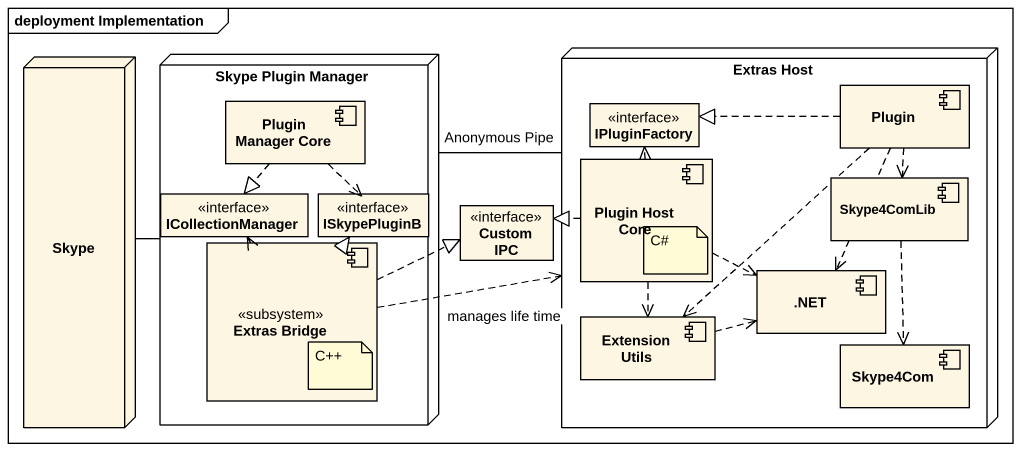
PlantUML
@startuml
mainframe deployment Implementation
allowmixing
hide circle
hide empty members
node Skype
node "Skype Plugin Manager" as Skype_Plugin_Manager {
  component "Plugin Manager Core" as Plugin_Manager_Core
  interface ICollectionManager
  interface ISkypePluginB
  component "Extras Bridge" as Extras_Bridge <<subsystem>>
}
node "Extras Host" as Extras_Host {
  component Plugin
  interface IPluginFactory
  component "Plugin Host Core" as Plugin_Host_Core
  component Skype4ComLib
  component "Extension Utils" as Extension_Utils
  component ".NET" as NET
  component Skype4Com
}
interface "Custom IPC" as Custom_IPC
Skype -right- Skype_Plugin_Manager
Skype_Plugin_Manager -right- Extras_Host : Anonymous Pipe
Plugin .left.|> IPluginFactory
Plugin ..> Skype4ComLib
Plugin ..> Extension_Utils
Plugin ..> NET
Plugin_Manager_Core ..|> ICollectionManager
Plugin_Manager_Core ..> ISkypePluginB
Plugin_Host_Core .up.> IPluginFactory
Plugin_Host_Core .left.|> Custom_IPC
Plugin_Host_Core ..> Extension_Utils
Plugin_Host_Core .right.> NET
Skype4ComLib ..> Skype4Com
Extras_Bridge .right.> Extras_Host : manages life time
Extras_Bridge .up.> ICollectionManager
Extras_Bridge .up.|> ISkypePluginB
Extras_Bridge .right.|> Custom_IPC
Extension_Utils .right.> NET
note as N1
  C#
end note
note as N2
  C++
end note
@enduml
